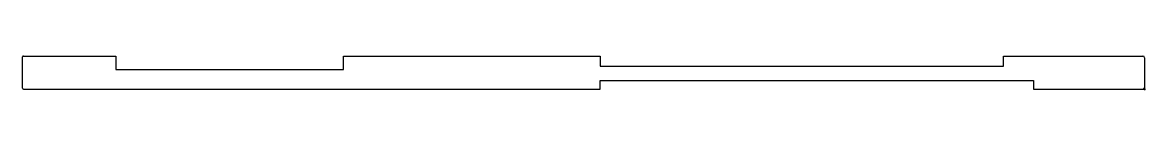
# Model space of a CAD drawing. Header units: millimetres. Extents: x 0 to 1274, y -1 to 38.
import ezdxf

# ---------------------------------------------------------------- set-up
doc = ezdxf.new("R2010")
doc.units = ezdxf.units.MM

msp = doc.modelspace()

# ---------------------------------------------------------------- linework, layer by layer
at = {"color": 7, "linetype": 'Continuous'}
for p, q in [((0, 1), (0, 36.6)), ((1, 37.6), (105.9, 37.6)), ((105.9, 37.6), (105.9, 22.4)), ((364, 22.4), (364, 37.6)), ((364, 37.6), (655.5, 37.6)), ((655.5, 37.6), (655.5, 25.9)), ((655.5, 25.9), (1112.9, 25.9)), ((1112.9, 25.9), (1112.9, 37.6)), ((1112.9, 37.6), (1271, 37.6)), ((1273, 35.6), (1273, 2)), ((105.9, 22.4), (364, 22.4)), ((1, 0), (655.5, 0)), ((655.5, 0), (655.5, 9.9)), ((655.5, 9.9), (1146.8, 9.9)), ((1146.8, 9.9), (1146.8, 0)), ((1146.8, 0), (1271, 0)), ((1271, 0), (1274, 0)), ((1273, 2), (1273, -1))]:
    msp.add_line(p, q, dxfattribs=at)
for centre, radius, start, end in [((1, 36.6), 1, 90, 180), ((1271, 35.6), 2, 0, 90), ((1, 1), 1, 180, 270), ((1271, 2), 2, 270, 0)]:
    msp.add_arc(centre, radius, start, end, dxfattribs=at)

doc.saveas('drawing.dxf')
